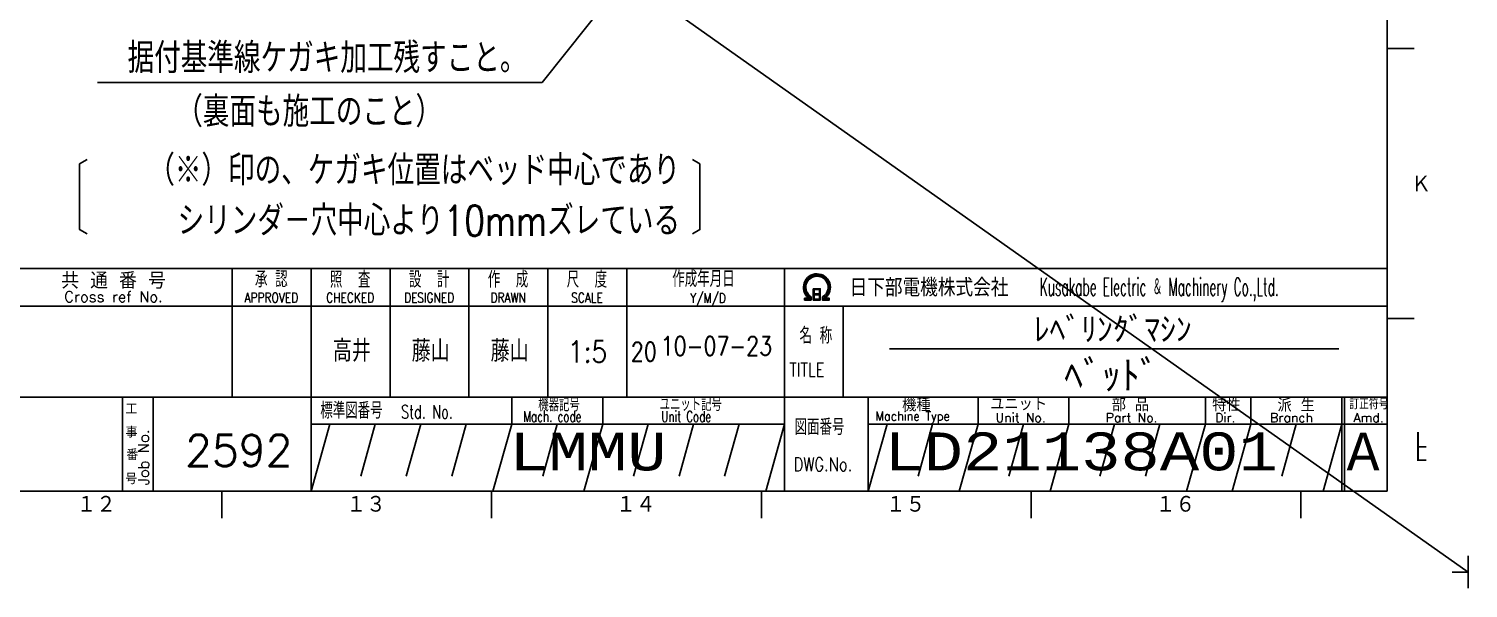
# Model space of a CAD drawing. Extents: x 0 to 4205, y 0 to 5940.
# Drawn here: x 2871 to 4205, y 2955 to 3473 of the extents above; entities that cross this region are included whole.
import ezdxf
from ezdxf.enums import TextEntityAlignment as Align

# ---------------------------------------------------------------- set-up
doc = ezdxf.new("R2010")
doc.units = 0
doc.header["$LTSCALE"] = 5
doc.linetypes.add('GEN3A', pattern=[3.5, 2, -1.5])
doc.layers.get('0').update_dxf_attribs({"linetype": 'CONTINUOUS'})
for name, color, linetype in [('2', 5, 'CONTINUOUS'), ('4', 3, 'CONTINUOUS'), ('5', 3, 'CONTINUOUS'), ('8', 1, 'CONTINUOUS'), ('RAHM2', 1, 'CONTINUOUS')]:
    doc.layers.add(name, color=color, linetype=linetype)
doc.styles.add('DIMENSION', font='monotxt.shx', dxfattribs={"bigfont": 'bigfont.shx'})
doc.styles.get("Standard").update_dxf_attribs({"font": 'romans.shx', "width": 0.8, "bigfont": 'extfont.shx'})
doc.dimstyles.new('GEN-ISO$7', dxfattribs={"dimscale": 7.071, "dimtxt": 4, "dimasz": 2.5, "dimexe": 2, "dimexo": 1, "dimgap": 1, "dimtad": 3, "dimdec": 3, "dimrnd": 0.001, "dimdsep": 46, "dimtxsty": 'Standard', "dimblk": 'OPEN30', "dimcen": 0, "dimclrt": 52, "dimadec": 0, "dimazin": 0, "dimtp": 0.1, "dimtm": 0.1, "dimtfac": 0.6, "dimtdec": 3, "dimtmove": 0, "dimatfit": 3, "dimldrblk": 'OPEN30', "dimfxl": 1, "dimarcsym": 0})

# ---------------------------------------------------------------- blocks, each defined once
blk = doc.blocks.new('1A1ﾌﾞﾋﾝ')
at = {"layer": 'RAHM2', "color": 5, "linetype": 'Continuous'}
for p, q in [((838, 594), (841, 594)), ((841, 594), (841, 591)), ((826, 15), (826, 579)), ((831, 97), (826, 97)), ((831, 47), (826, 47)), ((25, 15), (826, 15)), ((610, 10), (610, 15)), ((660, 10), (660, 15)), ((710, 10), (710, 15)), ((760, 10), (760, 15)), ((810, 10), (810, 15)), ((841, 3), (841, 0)), ((841, 0), (838, 0))]:
    blk.add_line(p, q, dxfattribs=at)
at = {"layer": 'RAHM2', "color": 7, "linetype": 'Continuous'}
for p, q in [((611.93, 56.26), (611.93, 32.42)), ((626.55, 56.26), (626.55, 15)), ((641.18, 56.26), (641.18, 32.42)), ((655.8, 56.26), (655.8, 32.42)), ((670.43, 56.26), (670.43, 32.42)), ((685.05, 56.26), (685.05, 32.42)), ((714.3, 56.26), (714.3, 15)), ((568.05, 49.26), (826, 49.26)), ((685.05, 49.26), (685.05, 32.42)), ((714.3, 49.26), (714.3, 49.26)), ((725.17, 49.26), (725.17, 32.42)), ((568.05, 32.42), (826, 32.42)), ((591.59, 32.42), (591.59, 15)), ((597.3, 32.42), (597.3, 15)), ((663.73, 32.42), (663.73, 27.42)), ((680.59, 32.42), (680.59, 27.42)), ((729.82, 32.42), (729.82, 15)), ((750.15, 32.42), (750.15, 27.42)), ((767, 32.42), (767, 27.42)), ((792.29, 32.42), (792.29, 27.42)), ((800.72, 32.42), (800.72, 27.42)), ((817.57, 15), (817.57, 32.42)), ((818.07, 15), (818.07, 32.42)), ((626.55, 27.42), (714.3, 27.42)), ((729.82, 27.42), (826, 27.42))]:
    blk.add_line(p, q, dxfattribs=at)
at = {"layer": 'RAHM2', "color": 3, "linetype": 'Continuous'}
for p, q in [((733.73, 41.35), (817.03, 41.35)), ((630.02, 27.42), (626.55, 15)), ((663.73, 27.42), (660.26, 15)), ((680.59, 27.42), (677.12, 15)), ((714.3, 27.42), (710.83, 15)), ((750.15, 27.42), (746.68, 15)), ((767, 27.42), (763.54, 15)), ((792.29, 27.42), (788.82, 15)), ((800.72, 27.42), (797.25, 15))]:
    blk.add_line(p, q, dxfattribs=at)
at = {"layer": 'RAHM2', "color": 3, "linetype": 'GEN3A'}
for p, q in [((638.44, 27.42), (634.98, 15)), ((646.87, 27.42), (643.41, 15)), ((655.3, 27.42), (651.84, 15)), ((672.16, 27.42), (668.69, 15)), ((689.01, 27.42), (685.55, 15)), ((697.44, 27.42), (693.98, 15)), ((705.87, 27.42), (702.41, 15)), ((741.72, 27.42), (738.25, 15)), ((758.57, 27.42), (755.11, 15)), ((775.43, 27.42), (771.97, 15)), ((783.86, 27.42), (780.39, 15)), ((809.14, 27.42), (805.68, 15))]:
    blk.add_line(p, q, dxfattribs=at)
at = {"layer": 'RAHM2', "color": 5, "linetype": 'Continuous'}
blk.add_lwpolyline([(826, 56.26), (568.05, 56.26), (568.05, 15)], dxfattribs=at)
at = {"layer": 'RAHM2', "color": 7, "linetype": 'Continuous'}
for points in [[(718.02, 50.4), (719.22, 50.4), (719.22, 51.01)], [(718.02, 50.58), (718.97, 50.58), (718.97, 50.91)], [(718.72, 50.82), (718.72, 50.75), (718.02, 50.75), (718.02, 50.4)], [(719.62, 52.51), (719.62, 50.4), (720.92, 50.4), (720.92, 52.51), (719.62, 52.51)], [(719.77, 52.36), (719.77, 51.53), (720.77, 51.53), (720.77, 52.36), (719.77, 52.36)], [(720.77, 51.38), (720.77, 50.55), (719.77, 50.55), (719.77, 51.38), (720.77, 51.38)], [(721.32, 50.98), (721.32, 50.4), (722.58, 50.4), (722.58, 50.75), (721.85, 50.75), (721.85, 50.8)], [(721.57, 50.87), (721.57, 50.58), (722.58, 50.58)]]:
    blk.add_lwpolyline(points, dxfattribs=at)
at = {"layer": 'RAHM2', "color": 3, "linetype": 'Continuous'}
for points in [[(733.29, 27.42), (729.82, 15)], [(817.57, 27.42), (817.57, 27.42), (814.11, 15)]]:
    blk.add_lwpolyline(points, dxfattribs=at)
at = {"layer": 'RAHM2', "color": 7, "linetype": 'Continuous'}
for radius, start, end in [(2.5, 308.2706, 230.8952), (2.28, 303.9949, 234.4013), (2.06, 299.8294, 238.4756)]:
    blk.add_arc((720.3, 52.76), radius, start, end, dxfattribs=at)
at = {"layer": 'RAHM2', "color": 5, "linetype": 'Continuous'}
for s, height, p in [('Ｋ', 3.31, (830.43, 70.24)), ('Ｌ', 3.31, (830.43, 22.74)), ('Ｌ', 3.31, (830.43, 20.24)), ('１２', 3.311, (583.1, 10.87)), ('１３', 3.311, (633.1, 10.87)), ('１４', 3.311, (683.1, 10.87)), ('１５', 3.311, (733.1, 10.87)), ('１６', 3.311, (783.1, 10.87))]:
    blk.add_text(s, height=height, dxfattribs=at).set_placement(p)
at = {"layer": 'RAHM2', "color": 7, "linetype": 'Continuous'}
for s, height, width, p in [('作成年月日', 3, 0.7, (693.49, 52.82)), ('Kusakabe Electric ＆ Machinery Co.,Ltd.', 3.3108, 0.5, (761.56, 51.19)), ('Y/M/D', 1.8, 0.8, (696.79, 49.87)), ('名 称', 3, 0.7, (717.06, 42.33)), ('20', 3.5, 0.8, (685.81, 39.08)), ('TITLE', 2.5, 0.8, (715.18, 36.25)), ('機器記号', 2.5, 0.7, (668.65, 29.77)), ('ユニット記号', 2.5, 0.7, (691.14, 29.85)), ('訂正符号', 2, 0.7, (818.96, 30.16)), ('標準図番号', 3, 0.7, (628.26, 28.44)), ('Std. No.', 2.5, 0.7, (643.23, 28.44)), ('Mach. code', 2, 0.7, (665.86, 27.83)), ('Unit Code', 2, 0.7, (691.45, 27.83)), ('Machine Type', 1.7, 0.9, (731.15, 28.05)), ('図面番号', 3, 0.7, (716.15, 25.37))]:
    blk.add_text(s, height=height, dxfattribs=dict(at, width=width)).set_placement(p)
for s, height, p in [('共 通 番 号', 3, (589.93, 54.14)), ('Cross ref No.', 2, (589.93, 51.01))]:
    blk.add_text(s, height=height, dxfattribs=at).set_placement(p, align=Align.MIDDLE)
for s, height, width, p in [('承 認', 3, 0.7, (619.18, 54.35)), ('照  査', 3, 0.7, (633.8, 54.35)), ('設  計', 3, 0.7, (648.43, 54.35)), ('作  成', 3, 0.7, (663.05, 54.35)), ('尺  度', 3, 0.7, (677.67, 54.35)), ('APPROVED', 1.8, 0.8, (619.18, 50.85)), ('CHECKED', 1.8, 0.8, (633.8, 50.85)), ('DESIGNED', 1.8, 0.8, (648.43, 50.85)), ('DRAWN', 1.8, 0.8, (663.05, 50.85)), ('SCALE', 1.8, 0.8, (677.67, 50.85)), ('DWG.No.', 2.5, 0.8, (721.41, 19.96))]:
    blk.add_text(s, height=height, dxfattribs=dict(at, width=width)).set_placement(p, align=Align.MIDDLE)
at = {"layer": 'RAHM2', "color": 7, "linetype": 'Continuous', "width": 0.844147}
blk.add_text('日下部電機株式会社', height=3.311, dxfattribs=at).set_placement((726.35, 51.06), (755.79, 51.06), align=Align.FIT)
at = {"layer": 'RAHM2', "color": 7, "linetype": 'Continuous'}
for s, height, p in [('機種', 2.4, (736.08, 29.76)), ('ユニット', 2.4, (752.39, 29.96)), ('部 品', 2.4, (774.93, 29.79)), ('特性', 2.4, (793.55, 29.78)), ('派 生', 2.4, (805.65, 29.72)), ('工', 2, (592.15, 29.24)), ('Unit No.', 1.7, (753.39, 27.76)), ('Part No.', 1.7, (773.81, 27.76)), ('Dir.', 1.7, (794.09, 27.76)), ('Branch', 1.7, (804.28, 27.76)), ('Amd.', 1.7, (819.74, 27.76)), ('事', 2, (592.17, 24.92)), ('番', 2, (592.31, 20.76)), ('号', 2, (592.11, 16.28))]:
    blk.add_text(s, height=height, dxfattribs=at).set_placement(p)
blk.add_text('Job No.', height=2, rotation=90, dxfattribs=at).set_placement((596.5, 16.05))
at = {"layer": 'RAHM2', "color": 5, "linetype": 'Continuous', "width": 0.7}
for tag, p in [('HEADER3', (35, 566.01)), ('HEADER4', (54.75, 566)), ('HEADER15', (74.49, 566)), ('HEADER16', (94.43, 566))]:
    blk.add_attdef(tag, text='', height=6, dxfattribs=at).set_placement(p, align=Align.MIDDLE)
at = {"layer": 'RAHM2', "color": 7, "linetype": 'Continuous'}
blk.add_attdef('HEADER5', text='', height=2.5, dxfattribs=at).set_placement((63.69, 559.1), align=Align.BOTTOM_RIGHT)
for tag, height, width, p in [('HEADER25', 3.2, 0.63, (46.91, 45.38)), ('HEADER23', 3.33, 0.8, (71.4, 45.2)), ('HEADER24', 3.5, 0.8, (92.57, 45.22)), ('HEADER1', 5, 0.9, (775.12, 45.15)), ('HEADER7', 5, 0.8, (590.38, 40.8)), ('GEN-TITLE-SCA', 4, 0.85, (677.79, 40.85)), ('HEADER22', 3.2, 0.63, (46.91, 38.38)), ('HEADER20', 3.33, 0.8, (71.4, 38.2)), ('HEADER21', 3.5, 0.8, (92.57, 38.22)), ('HEADER2', 6, 0.9, (774.89, 36.68)), ('HEADER19', 3.2, 0.63, (46.91, 31.38)), ('HEADER17', 3.33, 0.8, (71.4, 31.2)), ('HEADER18', 3.5, 0.8, (92.57, 31.22)), ('HEADER11', 3.2, 0.63, (46.91, 24.38)), ('HEADER9', 3.33, 0.8, (71.4, 24.2)), ('HEADER10', 3.5, 0.8, (92.57, 24.22)), ('HEADER14', 3.31, 0.8, (542.54, 17.82))]:
    blk.add_attdef(tag, text='', height=height, dxfattribs=dict(at, width=width)).set_placement(p, align=Align.MIDDLE)
at = {"layer": 'RAHM2', "color": 7, "linetype": 'Continuous', "width": 0.8}
blk.add_attdef('GEN-TITLE-DAT', text='', height=3.5, dxfattribs=at).set_placement((691.35, 39.1), align=Align.BOTTOM_LEFT)
at = {"layer": 'RAHM2', "color": 5, "linetype": 'Continuous'}
blk.add_attdef('HEADER6', text='', height=5.8, dxfattribs=at).set_placement((623.09, 17.9), align=Align.BOTTOM_RIGHT)
at = {"layer": 'RAHM2', "color": 5, "linetype": 'Continuous', "style": 'DIMENSION', "width": 1.2}
for tag, p in [('HEADER13', (629.56, 16.75)), ('HEADER12', (663.26, 16.72)), ('GEN-TITLE-DWG', (732.79, 16.74))]:
    blk.add_attdef(tag, text='', height=7.02, dxfattribs=at).set_placement(p, align=Align.BOTTOM_LEFT)
at = {"layer": 'RAHM2', "color": 5, "linetype": 'Continuous', "style": 'DIMENSION'}
blk.add_attdef('HEADER8', text='', height=7.02, dxfattribs=at).set_placement((824.55, 16.71), align=Align.BOTTOM_RIGHT)
blk = doc.blocks.new('_Open30')
at = {"color": 0, "linetype": 'ByBlock', "lineweight": -2}
for p, q in [((-1, 0.268), (0, 0)), ((0, 0), (-1, -0.268)), ((0, 0), (-1, 0))]:
    blk.add_line(p, q, dxfattribs=at)

msp = doc.modelspace()

# ---------------------------------------------------------------- linework, layer by layer
at = {"layer": '4'}
for points in [[(2925.2189, 3352.2007), (2918.2189, 3348.1592), (2918.2189, 3287.3337), (2925.2189, 3283.2922)], [(3486.0712, 3352.2007), (3493.0712, 3348.1592), (3493.0712, 3287.3337), (3486.0712, 3283.2922)]]:
    msp.add_lwpolyline(points, dxfattribs=at)
at = {"layer": '8'}
msp.add_line((0, 5940), (4205, 2970), dxfattribs=at)

# ---------------------------------------------------------------- block references
at = {"layer": '2'}
ref = msp.add_blockref('1A1ﾌﾞﾋﾝ', (0, 2970), dxfattribs=dict(at, xscale=5, yscale=5, zscale=5))
ref.add_attrib('GEN-TITLE-DWG', 'LD21138A01', dxfattribs={"layer": 'RAHM2', "color": 5, "linetype": 'Continuous', "height": 35.115, "style": 'DIMENSION', "width": 1.2}).set_placement((3663.95, 3053.6775), align=Align.BOTTOM_LEFT)
ref.add_attrib('GEN-TITLE-DAT', '10-07-23', dxfattribs={"layer": 'RAHM2', "color": 7, "linetype": 'Continuous', "height": 17.5, "width": 0.8}).set_placement((3456.7675, 3165.5115), align=Align.BOTTOM_LEFT)
ref.add_attrib('GEN-TITLE-SCA', '1:5', dxfattribs={"layer": 'RAHM2', "color": 7, "linetype": 'Continuous', "height": 20, "width": 0.85}).set_placement((3388.9563, 3174.2515), align=Align.MIDDLE)
ref.add_attrib('HEADER1', 'ﾚﾍﾞﾘﾝｸﾞﾏｼﾝ', dxfattribs={"layer": 'RAHM2', "color": 7, "linetype": 'Continuous', "height": 25, "width": 0.9}).set_placement((3875.6121, 3195.7368), align=Align.MIDDLE)
ref.add_attrib('HEADER2', 'ﾍﾞｯﾄﾞ', dxfattribs={"layer": 'RAHM2', "color": 7, "linetype": 'Continuous', "height": 30, "width": 0.9}).set_placement((3874.4719, 3153.3918), align=Align.MIDDLE)
ref.add_attrib('HEADER6', '2592', dxfattribs={"layer": 'RAHM2', "color": 5, "linetype": 'Continuous', "height": 29}).set_placement((3115.4416, 3059.5001), align=Align.BOTTOM_RIGHT)
ref.add_attrib('HEADER8', 'A', dxfattribs={"layer": 'RAHM2', "color": 5, "linetype": 'Continuous', "height": 35.115, "style": 'DIMENSION'}).set_placement((4122.7541, 3053.5749), align=Align.BOTTOM_RIGHT)
ref.add_attrib('HEADER12', 'LMMU', dxfattribs={"layer": 'RAHM2', "color": 5, "linetype": 'Continuous', "height": 35.115, "style": 'DIMENSION', "width": 1.2}).set_placement((3316.2906, 3053.5973), align=Align.BOTTOM_LEFT)
at = {"layer": '2', "xscale": 5, "yscale": 5, "zscale": 5}
msp.add_blockref('1A1ﾌﾞﾋﾝ', (0, 0), dxfattribs=at)

# ---------------------------------------------------------------- texts
at = {"layer": '5', "color": 52}
for s, insert, char_height, attachment_point in [('据付基準線ケガキ加工残すこと。', (3332.3002, 3446.2755), 28, 6), ('（裏面も施工のこと）', (3254.1728, 3396.2755), 28, 6), ('（※）印の、ケガキ位置はベッド中心であり\\Pシリンダ－穴中心より10mmズレている', (3474.6678, 3318.8755), 28, 6), ('高井', (3152.8829, 3174.8781), 20, 4), ('藤山', (3226.0052, 3174.8781), 20, 4), ('藤山', (3299.1275, 3174.8781), 20, 4)]:
    msp.add_mtext(s, dxfattribs=dict(at, insert=insert, char_height=char_height, attachment_point=attachment_point))

# ---------------------------------------------------------------- leaders
at = {"layer": '5'}
msp.add_leader([(3501.5746, 3618.1495), (3346.7383, 3423.5804), (2934.9557, 3423.5804)], dimstyle='GEN-ISO$7', override={"dimgap": 1, "dimtad": 0, "dimtp": 0.027, "dimtm": 0}, dxfattribs=at)

doc.saveas('drawing.dxf')
